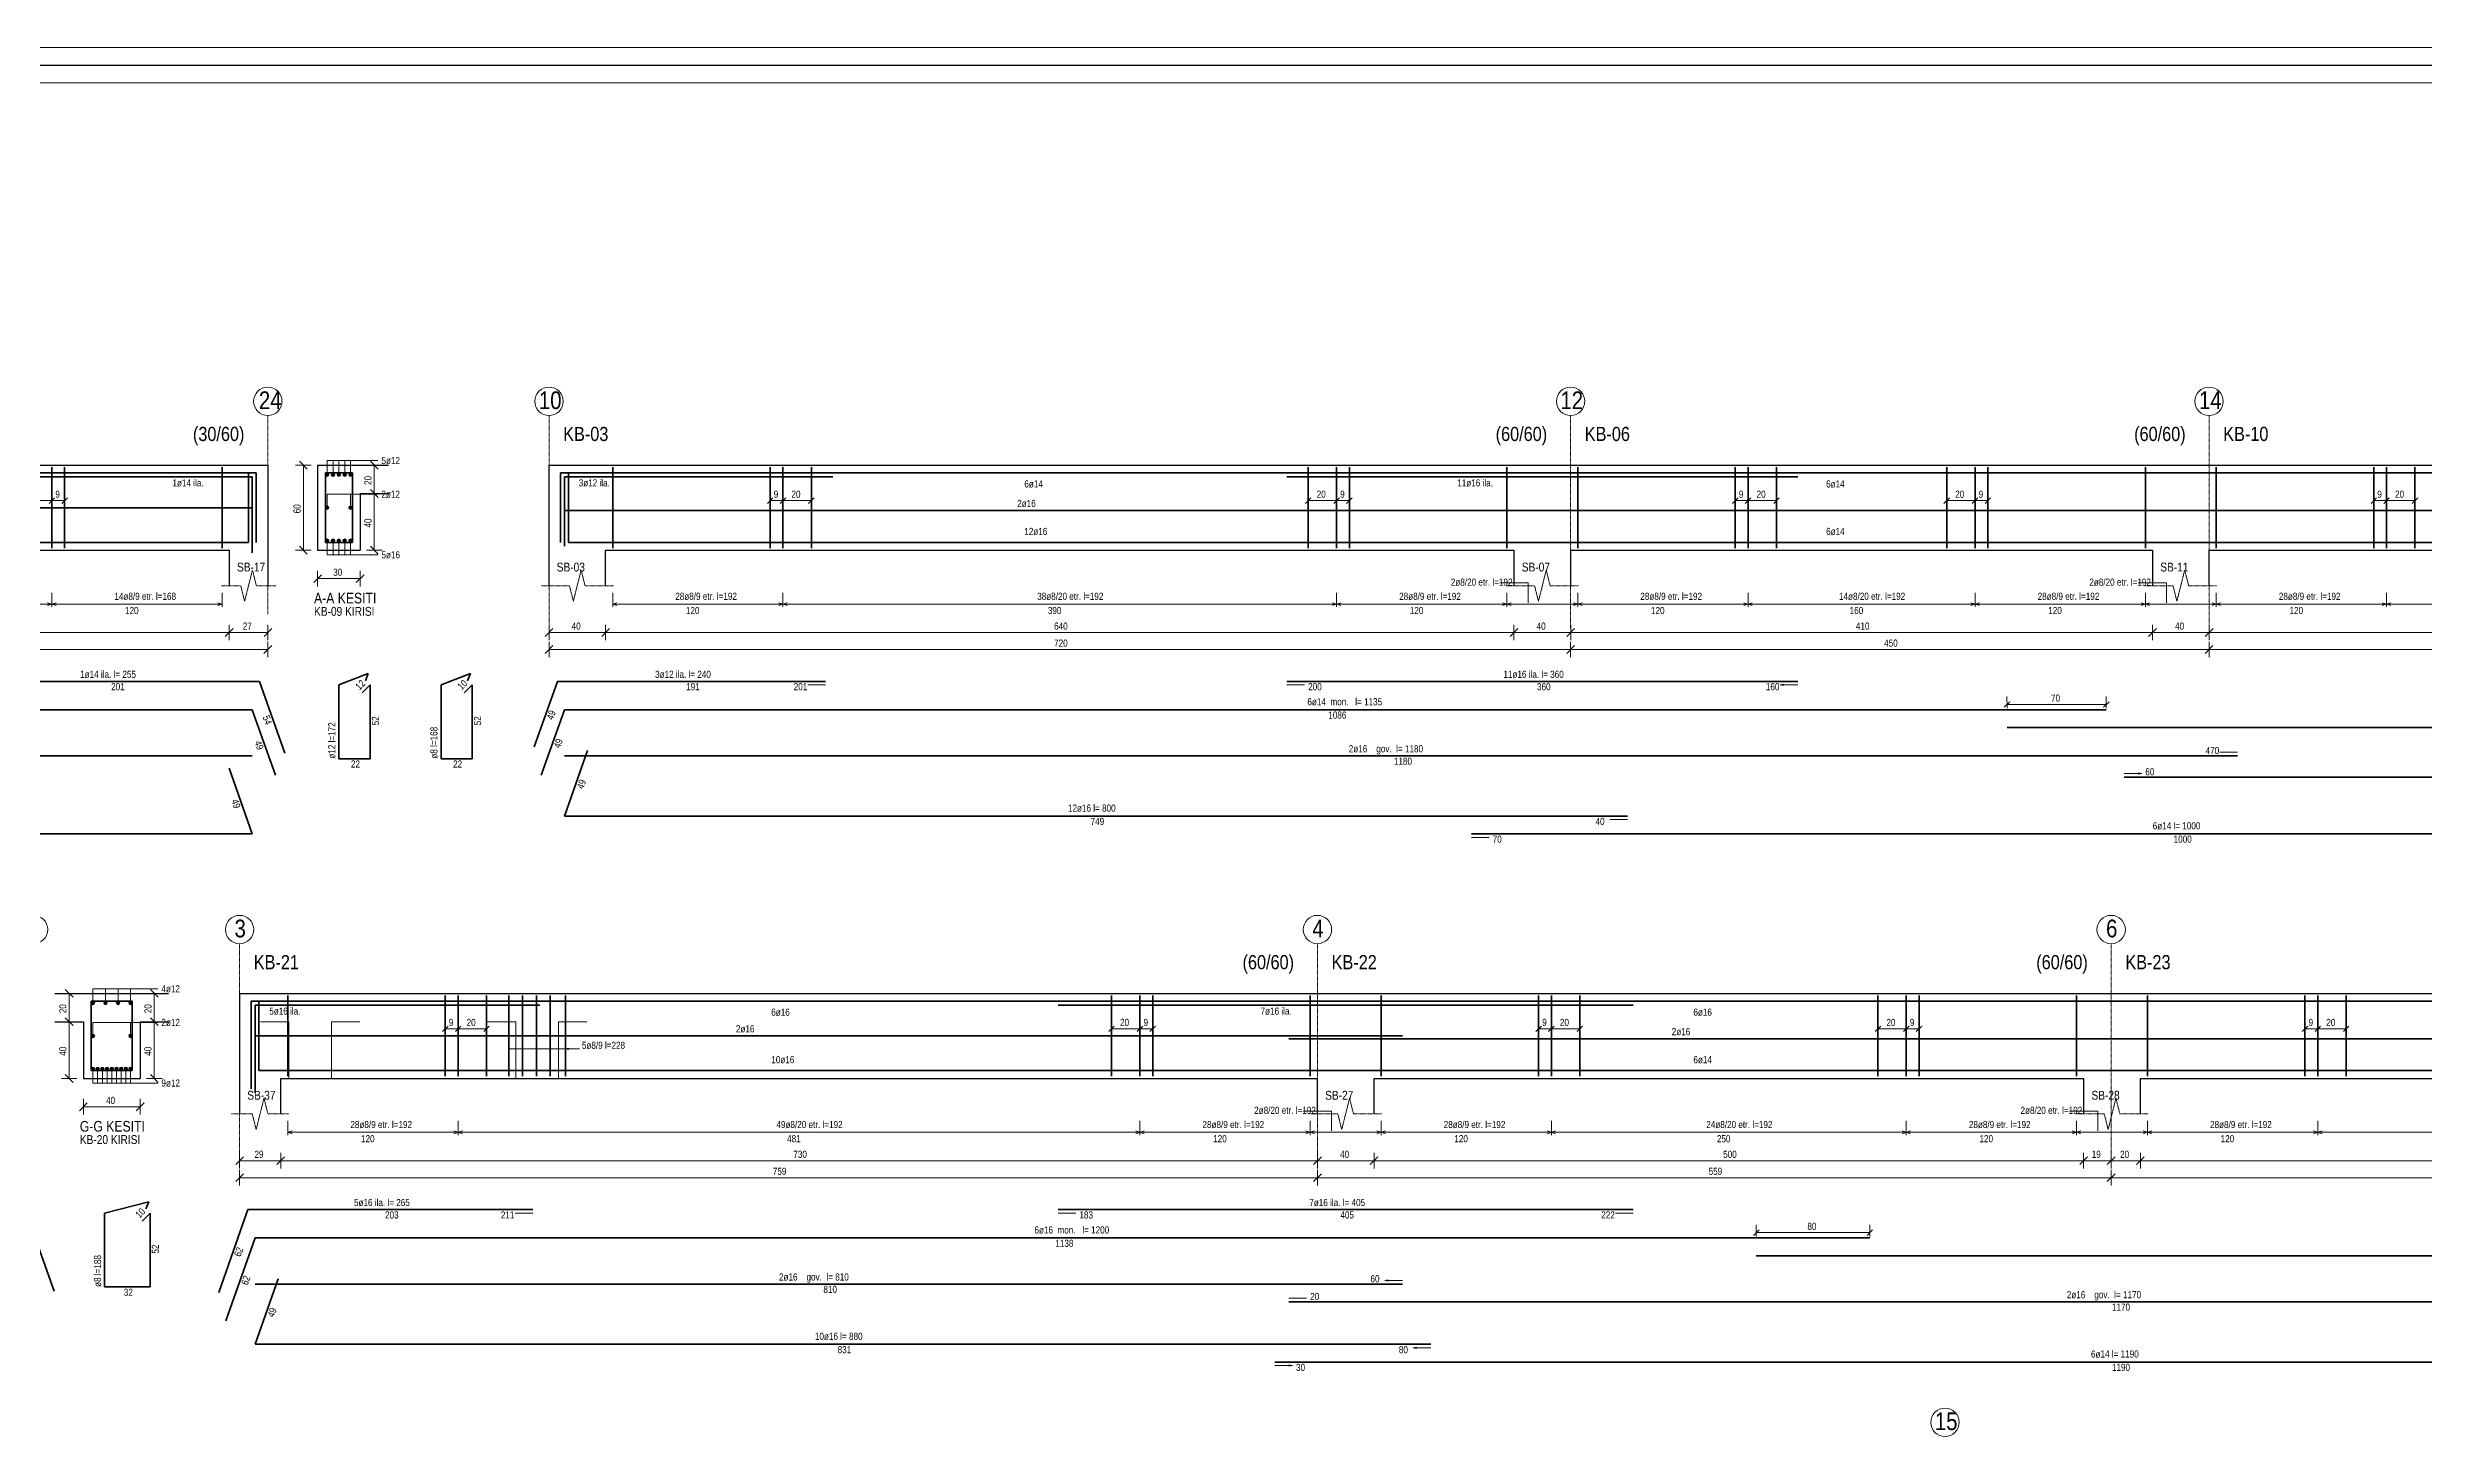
# Model space of a CAD drawing. Header units: millimetres. Extents: x -267 to 94375, y 6431 to 10838.
# Drawn here: x 78704 to 82055, y 8773 to 10732 of the extents above; entities that cross this region are included whole.
import ezdxf

# ---------------------------------------------------------------- set-up
doc = ezdxf.new("R2010")
doc.units = ezdxf.units.MM
doc.header["$LTSCALE"] = 0.0001
doc.linetypes.add('DASHED', pattern=[19.05, 12.7, -6.35])
for name, color, linetype, lineweight in [('AKS BALONU (BEYKENT)', 7, 'Continuous', 20), ('AKS CIZGISI (BEYKENT)', 252, 'DASHED', 20), ('AKS NO (BEYKENT)', 3, 'Continuous', 20), ('DONATI (BEYKENT)', 4, 'Continuous', 35), ('DONATI KESIT (BEYKENT)', 7, 'Continuous', 20), ('DONATI YAZISI (BEYKENT)', 3, 'Continuous', 20), ('I.DONATI OKU (BEYKENT)', 160, 'Continuous', 20), ('KESIT ISMI (BEYKENT)', 6, 'Continuous', 20), ('KESIT SINIRI (BEYKENT)', 241, 'DASHED', 20), ('KIRIS (BEYKENT)', 2, 'Continuous', 30), ('KIRIS ISMI (BEYKENT)', 40, 'Continuous', 20), ('KOLON ISMI (BEYKENT)', 91, 'Continuous', 20), ('OLCU (BEYKENT)', 14, 'Continuous', 20), ('OLCU YAZISI (BEYKENT)', 7, 'Continuous', 20), ('PENC2', 1, 'Continuous', 20), ('SHEETSUMMARY-50', 152, 'Continuous', 20), ('SheetView', 40, 'Continuous', 20), ('SheetViewOut', 231, 'Continuous', 20)]:
    doc.layers.add(name, color=color, linetype=linetype, lineweight=lineweight)
doc.styles.add('OLCU (BEYKENT)', font='')
doc.styles.add('YAZI (BEYKENT)', font='')
doc.styles.get('OLCU (BEYKENT)').set_extended_font_data('Bahnschrift Light Condensed')
doc.styles.get('YAZI (BEYKENT)').set_extended_font_data('Bahnschrift Light Condensed')

msp = doc.modelspace()

# ---------------------------------------------------------------- hatches: boundary and pattern name
at = {"layer": 'DONATI KESIT (BEYKENT)', "lineweight": 30}
h = msp.add_hatch(color=256, dxfattribs=at)
h.dxf.hatch_style = 1
h.paths.add_polyline_path([(79095.93, 10129.28, 1), (79100.93, 10129.28, 1)])
h = msp.add_hatch(color=256, dxfattribs=at)
h.dxf.hatch_style = 1
h.paths.add_polyline_path([(79104.18, 10129.28, 1), (79109.18, 10129.28, 1)])
h = msp.add_hatch(color=256, dxfattribs=at)
h.dxf.hatch_style = 1
h.paths.add_polyline_path([(79112.43, 10129.28, 1), (79117.43, 10129.28, 1)])
h = msp.add_hatch(color=256, dxfattribs=at)
h.dxf.hatch_style = 1
h.paths.add_polyline_path([(79120.68, 10129.28, 1), (79125.68, 10129.28, 1)])
h = msp.add_hatch(color=256, dxfattribs=at)
h.dxf.hatch_style = 1
h.paths.add_polyline_path([(79128.93, 10129.28, 1), (79133.93, 10129.28, 1)])
h = msp.add_hatch(color=256, dxfattribs=at)
h.dxf.hatch_style = 1
h.paths.add_polyline_path([(79095.93, 10082.78, 1), (79100.93, 10082.78, 1)])
h = msp.add_hatch(color=256, dxfattribs=at)
h.dxf.hatch_style = 1
h.paths.add_polyline_path([(79128.93, 10082.78, 1), (79133.93, 10082.78, 1)])
h = msp.add_hatch(color=256, dxfattribs=at)
h.dxf.hatch_style = 1
h.paths.add_polyline_path([(79095.93, 10036.28, 1), (79100.93, 10036.28, 1)])
h = msp.add_hatch(color=256, dxfattribs=at)
h.dxf.hatch_style = 1
h.paths.add_polyline_path([(79104.18, 10036.28, 1), (79109.18, 10036.28, 1)])
h = msp.add_hatch(color=256, dxfattribs=at)
h.dxf.hatch_style = 1
h.paths.add_polyline_path([(79112.43, 10036.28, 1), (79117.43, 10036.28, 1)])
h = msp.add_hatch(color=256, dxfattribs=at)
h.dxf.hatch_style = 1
h.paths.add_polyline_path([(79120.68, 10036.28, 1), (79125.68, 10036.28, 1)])
h = msp.add_hatch(color=256, dxfattribs=at)
h.dxf.hatch_style = 1
h.paths.add_polyline_path([(79128.93, 10036.28, 1), (79133.93, 10036.28, 1)])
h = msp.add_hatch(color=256, dxfattribs=at)
h.dxf.hatch_style = 1
h.paths.add_polyline_path([(78765.8, 9384.28, 1), (78770.8, 9384.28, 1)])
h = msp.add_hatch(color=256, dxfattribs=at)
h.dxf.hatch_style = 1
h.paths.add_polyline_path([(78783.47, 9384.28, 1), (78788.47, 9384.28, 1)])
h = msp.add_hatch(color=256, dxfattribs=at)
h.dxf.hatch_style = 1
h.paths.add_polyline_path([(78801.13, 9384.28, 1), (78806.13, 9384.28, 1)])
h = msp.add_hatch(color=256, dxfattribs=at)
h.dxf.hatch_style = 1
h.paths.add_polyline_path([(78818.8, 9384.28, 1), (78823.8, 9384.28, 1)])
h = msp.add_hatch(color=256, dxfattribs=at)
h.dxf.hatch_style = 1
h.paths.add_polyline_path([(78765.8, 9337.78, 1), (78770.8, 9337.78, 1)])
h = msp.add_hatch(color=256, dxfattribs=at)
h.dxf.hatch_style = 1
h.paths.add_polyline_path([(78818.8, 9337.78, 1), (78823.8, 9337.78, 1)])
h = msp.add_hatch(color=256, dxfattribs=at)
h.dxf.hatch_style = 1
h.paths.add_polyline_path([(78765.8, 9291.28, 1), (78770.8, 9291.28, 1)])
h = msp.add_hatch(color=256, dxfattribs=at)
h.dxf.hatch_style = 1
h.paths.add_polyline_path([(78772.42, 9291.28, 1), (78777.42, 9291.28, 1)])
h = msp.add_hatch(color=256, dxfattribs=at)
h.dxf.hatch_style = 1
h.paths.add_polyline_path([(78779.05, 9291.28, 1), (78784.05, 9291.28, 1)])
h = msp.add_hatch(color=256, dxfattribs=at)
h.dxf.hatch_style = 1
h.paths.add_polyline_path([(78785.67, 9291.28, 1), (78790.67, 9291.28, 1)])
h = msp.add_hatch(color=256, dxfattribs=at)
h.dxf.hatch_style = 1
h.paths.add_polyline_path([(78792.3, 9291.28, 1), (78797.3, 9291.28, 1)])
h = msp.add_hatch(color=256, dxfattribs=at)
h.dxf.hatch_style = 1
h.paths.add_polyline_path([(78798.92, 9291.28, 1), (78803.92, 9291.28, 1)])
h = msp.add_hatch(color=256, dxfattribs=at)
h.dxf.hatch_style = 1
h.paths.add_polyline_path([(78805.55, 9291.28, 1), (78810.55, 9291.28, 1)])
h = msp.add_hatch(color=256, dxfattribs=at)
h.dxf.hatch_style = 1
h.paths.add_polyline_path([(78812.17, 9291.28, 1), (78817.17, 9291.28, 1)])
h = msp.add_hatch(color=256, dxfattribs=at)
h.dxf.hatch_style = 1
h.paths.add_polyline_path([(78818.8, 9291.28, 1), (78823.8, 9291.28, 1)])

# ---------------------------------------------------------------- linework, layer by layer
at = {"layer": 'AKS BALONU (BEYKENT)'}
for centre in [(79014.73, 10232.78), (79411.15, 10232.78), (80851.15, 10232.78), (81751.15, 10232.78), (78684.6, 9487.78), (78975, 9487.78), (80494.34, 9487.78), (81613.19, 9487.78), (81378.88, 8792.78)]:
    msp.add_circle(centre, 20, dxfattribs=at)
at = {"layer": 'AKS CIZGISI (BEYKENT)'}
for p, q in [((79014.73, 10212.78), (79014.73, 9932.78)), ((79411.15, 10212.78), (79411.15, 9912.78)), ((80851.15, 10212.78), (80851.15, 9912.78)), ((81751.15, 10212.78), (81751.15, 9912.78)), ((78975, 9467.78), (78975, 9167.78)), ((80494.34, 9467.78), (80494.34, 9167.78)), ((81613.19, 9467.78), (81613.19, 9167.78))]:
    msp.add_line(p, q, dxfattribs=at)
at = {"layer": 'DONATI (BEYKENT)'}
for p, q in [((77028.56, 10131.78), (78998.43, 10131.78)), ((78589.97, 10126.28), (78992.93, 10126.28)), ((78710.33, 10139.78), (78710.33, 10025.78)), ((78728.33, 10139.78), (78728.33, 10025.78)), ((78950.33, 10139.78), (78950.33, 10025.78)), ((78987.43, 10033.78), (78987.43, 10131.78)), ((78992.93, 10126.28), (78992.93, 10018.88)), ((78998.43, 10131.78), (78998.43, 10033.78)), ((79095.93, 10131.78), (79133.93, 10131.78)), ((79095.93, 10033.78), (79095.93, 10131.78)), ((79133.93, 10131.78), (79133.93, 10033.78)), ((79427.45, 10033.78), (79427.45, 10131.78)), ((79427.45, 10131.78), (81606.35, 10131.78)), ((79432.95, 10028.28), (79432.95, 10126.28)), ((79432.95, 10126.28), (79811.05, 10126.28)), ((79438.45, 10131.78), (79438.45, 10033.78)), ((79500.95, 10139.78), (79500.95, 10025.78)), ((79722.95, 10139.78), (79722.95, 10025.78)), ((79740.95, 10139.78), (79740.95, 10025.78)), ((79780.95, 10139.78), (79780.95, 10025.78)), ((80451.25, 10126.28), (81171.45, 10126.28)), ((80481.35, 10139.78), (80481.35, 10025.78)), ((80521.35, 10139.78), (80521.35, 10025.78)), ((80539.35, 10139.78), (80539.35, 10025.78)), ((80761.35, 10139.78), (80761.35, 10025.78)), ((80861.35, 10139.78), (80861.35, 10025.78)), ((81083.35, 10139.78), (81083.35, 10025.78)), ((81101.35, 10139.78), (81101.35, 10025.78)), ((81141.35, 10139.78), (81141.35, 10025.78)), ((81381.35, 10139.78), (81381.35, 10025.78)), ((81421.35, 10139.78), (81421.35, 10025.78)), ((81439.35, 10139.78), (81439.35, 10025.78)), ((81466.35, 10131.78), (83728.79, 10131.78)), ((81661.35, 10139.78), (81661.35, 10025.78)), ((81761.35, 10139.78), (81761.35, 10025.78)), ((81983.35, 10139.78), (81983.35, 10025.78)), ((82001.35, 10139.78), (82001.35, 10025.78)), ((82041.35, 10139.78), (82041.35, 10025.78)), ((77378.91, 10082.78), (78992.93, 10082.78)), ((79432.95, 10078.78), (83970.33, 10078.78)), ((77318.91, 10033.78), (78987.43, 10033.78)), ((79133.93, 10033.78), (79095.93, 10033.78)), ((79438.45, 10033.78), (80931.35, 10033.78)), ((80711.35, 10033.78), (82711.15, 10033.78)), ((78599.97, 9837.78), (79002.93, 9837.78)), ((79002.93, 9837.78), (79038.73, 9736.52)), ((79114.93, 9832.78), (79156.28, 9848.78)), ((79114.93, 9832.78), (79114.93, 9728.78)), ((79147.62, 9821.46), (79158.93, 9832.78)), ((79152.28, 9838.78), (79156.28, 9848.78)), ((79158.93, 9728.78), (79158.93, 9832.78)), ((79258.93, 9832.78), (79300.28, 9848.78)), ((79258.93, 9832.78), (79258.93, 9728.78)), ((79291.62, 9821.46), (79302.93, 9832.78)), ((79296.28, 9838.78), (79300.28, 9848.78)), ((79302.93, 9728.78), (79302.93, 9832.78)), ((79390.28, 9745.39), (79422.95, 9837.78)), ((79422.95, 9837.78), (79801.05, 9837.78)), ((80451.25, 9837.78), (81171.45, 9837.78)), ((77028.56, 9797.78), (78992.93, 9797.78)), ((78992.93, 9797.78), (79025.59, 9705.39)), ((79400.28, 9705.39), (79432.95, 9797.78)), ((79432.95, 9797.78), (81606.35, 9797.78)), ((81466.35, 9772.78), (83728.79, 9772.78)), ((77378.91, 9732.78), (78992.93, 9732.78)), ((79158.93, 9728.78), (79114.93, 9728.78)), ((79302.93, 9728.78), (79258.93, 9728.78)), ((79465.62, 9740.18), (79432.95, 9647.78)), ((79432.95, 9732.78), (81791.35, 9732.78)), ((78992.93, 9622.78), (78960.26, 9715.18)), ((81631.35, 9702.78), (83970.33, 9702.78)), ((77318.91, 9622.78), (78992.93, 9622.78)), ((79432.95, 9647.78), (80931.35, 9647.78)), ((80711.35, 9622.78), (82711.15, 9622.78)), ((78765.8, 9386.78), (78823.8, 9386.78)), ((78765.8, 9288.78), (78765.8, 9386.78)), ((78823.8, 9386.78), (78823.8, 9288.78)), ((78991.3, 9262.98), (78991.3, 9386.78)), ((78991.3, 9386.78), (81273, 9386.78)), ((79002.3, 9386.78), (79002.3, 9288.78)), ((79043, 9394.78), (79043, 9280.78)), ((79265, 9394.78), (79265, 9280.78)), ((79283, 9394.78), (79283, 9280.78)), ((79323, 9394.78), (79323, 9280.78)), ((79354.34, 9394.78), (79354.34, 9280.78)), ((79373.84, 9394.78), (79373.84, 9280.78)), ((79393.34, 9394.78), (79393.34, 9280.78)), ((79412.84, 9394.78), (79412.84, 9280.78)), ((79434.34, 9394.78), (79434.34, 9280.78)), ((80204.14, 9394.78), (80204.14, 9280.78)), ((80244.14, 9394.78), (80244.14, 9280.78)), ((80262.14, 9394.78), (80262.14, 9280.78)), ((80484.14, 9394.78), (80484.14, 9280.78)), ((80584.14, 9394.78), (80584.14, 9280.78)), ((80806.14, 9394.78), (80806.14, 9280.78)), ((80824.14, 9394.78), (80824.14, 9280.78)), ((80864.14, 9394.78), (80864.14, 9280.78)), ((81113, 9386.78), (83513, 9386.78)), ((81284.39, 9394.78), (81284.39, 9280.78)), ((81324.39, 9394.78), (81324.39, 9280.78)), ((81342.39, 9394.78), (81342.39, 9280.78)), ((81564.39, 9394.78), (81564.39, 9280.78)), ((81664.39, 9394.78), (81664.39, 9280.78)), ((81886.39, 9394.78), (81886.39, 9280.78)), ((81904.39, 9394.78), (81904.39, 9280.78)), ((81944.39, 9394.78), (81944.39, 9280.78)), ((78996.8, 9257.48), (78996.8, 9381.28)), ((78996.8, 9381.28), (79398.28, 9381.28)), ((80128.85, 9381.28), (80939.42, 9381.28)), ((78996.8, 9337.78), (80614.14, 9337.78)), ((80454.14, 9333.78), (83944.6, 9333.78)), ((78823.8, 9288.78), (78765.8, 9288.78)), ((79002.3, 9288.78), (80654.14, 9288.78)), ((80434.14, 9288.78), (82814.4, 9288.78)), ((78672.8, 9092.78), (78713.47, 8977.76)), ((78784.8, 9087.78), (78846.89, 9103.78)), ((78784.8, 9087.78), (78784.8, 8983.78)), ((78837.5, 9076.46), (78848.8, 9087.78)), ((78842.89, 9093.78), (78846.89, 9103.78)), ((78848.8, 8983.78), (78848.8, 9087.78)), ((78945.53, 8976.06), (78986.8, 9092.78)), ((78986.8, 9092.78), (79388.28, 9092.78)), ((80128.85, 9092.78), (80939.42, 9092.78)), ((78955.53, 8936.06), (78996.8, 9052.78)), ((78996.8, 9052.78), (81273, 9052.78)), ((81113, 9027.78), (83513, 9027.78)), ((78848.8, 8983.78), (78784.8, 8983.78)), ((79029.47, 8995.18), (78996.8, 8902.78)), ((78996.8, 8987.78), (80614.14, 8987.78)), ((80454.14, 8962.78), (82794.4, 8962.78)), ((78996.8, 8902.78), (80654.14, 8902.78)), ((80434.14, 8877.78), (82814.4, 8877.78))]:
    msp.add_line(p, q, dxfattribs=at)
at = {"layer": 'DONATI KESIT (BEYKENT)'}
for centre in [(79098.43, 10129.28), (79106.68, 10129.28), (79114.93, 10129.28), (79123.18, 10129.28), (79131.43, 10129.28), (79098.43, 10082.78), (79131.43, 10082.78), (79098.43, 10036.28), (79106.68, 10036.28), (79114.93, 10036.28), (79123.18, 10036.28), (79131.43, 10036.28), (78768.3, 9384.28), (78785.97, 9384.28), (78803.63, 9384.28), (78821.3, 9384.28), (78768.3, 9337.78), (78821.3, 9337.78), (78768.3, 9291.28), (78774.92, 9291.28), (78781.55, 9291.28), (78788.17, 9291.28), (78794.8, 9291.28), (78801.42, 9291.28), (78808.05, 9291.28), (78814.67, 9291.28), (78821.3, 9291.28)]:
    msp.add_circle(centre, 2.5, dxfattribs=at)
at = {"layer": 'I.DONATI OKU (BEYKENT)'}
for p, q in [((79098.43, 10129.28), (79098.43, 10149.28)), ((79098.43, 10149.28), (79169.93, 10149.28)), ((79106.68, 10129.28), (79106.68, 10149.28)), ((79114.93, 10129.28), (79114.93, 10149.28)), ((79123.18, 10129.28), (79123.18, 10149.28)), ((79131.43, 10129.28), (79131.43, 10149.28)), ((79098.43, 10082.78), (79098.43, 10101.78)), ((79098.43, 10101.78), (79169.93, 10101.78)), ((79131.43, 10082.78), (79131.43, 10101.78)), ((79098.43, 10036.28), (79098.43, 10016.28)), ((79106.68, 10036.28), (79106.68, 10016.28)), ((79114.93, 10036.28), (79114.93, 10016.28)), ((79123.18, 10036.28), (79123.18, 10016.28)), ((79131.43, 10036.28), (79131.43, 10016.28)), ((79098.43, 10016.28), (79169.93, 10016.28)), ((78710.33, 9962.78), (78710.33, 9942.78)), ((78950.33, 9962.78), (78950.33, 9942.78)), ((79500.95, 9962.78), (79500.95, 9942.78)), ((79740.95, 9962.78), (79740.95, 9942.78)), ((80521.35, 9962.78), (80521.35, 9942.78)), ((80761.35, 9962.78), (80761.35, 9942.78)), ((80861.35, 9962.78), (80861.35, 9942.78)), ((81101.35, 9962.78), (81101.35, 9942.78)), ((81421.35, 9962.78), (81421.35, 9942.78)), ((81661.35, 9962.78), (81661.35, 9942.78)), ((81761.35, 9962.78), (81761.35, 9942.78)), ((82001.35, 9962.78), (82001.35, 9942.78)), ((77488.91, 9946.78), (78950.33, 9946.78)), ((78704.33, 9948.78), (78716.33, 9944.78)), ((78704.33, 9944.78), (78716.33, 9948.78)), ((78950.33, 9946.78), (78944.33, 9948.78)), ((78950.33, 9946.78), (78944.33, 9944.78)), ((79500.95, 9946.78), (79506.95, 9948.78)), ((79500.95, 9946.78), (80761.35, 9946.78)), ((79500.95, 9946.78), (79506.95, 9944.78)), ((79734.95, 9948.78), (79746.95, 9944.78)), ((79734.95, 9944.78), (79746.95, 9948.78)), ((80515.35, 9948.78), (80527.35, 9944.78)), ((80515.35, 9944.78), (80527.35, 9948.78)), ((80761.35, 9946.78), (80755.35, 9948.78)), ((80761.35, 9946.78), (80755.35, 9944.78)), ((80861.35, 9946.78), (80867.35, 9948.78)), ((80861.35, 9946.78), (81661.35, 9946.78)), ((80861.35, 9946.78), (80867.35, 9944.78)), ((81095.35, 9948.78), (81107.35, 9944.78)), ((81095.35, 9944.78), (81107.35, 9948.78)), ((81415.35, 9948.78), (81427.35, 9944.78)), ((81415.35, 9944.78), (81427.35, 9948.78)), ((81661.35, 9946.78), (81655.35, 9948.78)), ((81661.35, 9946.78), (81655.35, 9944.78)), ((81761.35, 9946.78), (81767.35, 9948.78)), ((81761.35, 9946.78), (82561.15, 9946.78)), ((81761.35, 9946.78), (81767.35, 9944.78)), ((81995.35, 9948.78), (82007.35, 9944.78)), ((81995.35, 9944.78), (82007.35, 9948.78)), ((79801.05, 9832.78), (79776.05, 9832.78)), ((80451.25, 9832.78), (80476.25, 9832.78)), ((81146.45, 9832.78), (81151.35, 9833.76)), ((81171.45, 9832.78), (81146.45, 9832.78)), ((81146.45, 9832.78), (81151.35, 9831.8)), ((81791.35, 9737.78), (81766.35, 9737.78)), ((81631.35, 9707.78), (81656.35, 9707.78)), ((81656.35, 9707.78), (81651.45, 9708.76)), ((81656.35, 9707.78), (81651.45, 9706.8)), ((80711.35, 9617.78), (80736.35, 9617.78)), ((80931.35, 9642.78), (80906.35, 9642.78)), ((78768.3, 9384.28), (78768.3, 9404.28)), ((78768.3, 9404.28), (78859.8, 9404.28)), ((78785.97, 9384.28), (78785.97, 9404.28)), ((78803.63, 9384.28), (78803.63, 9404.28)), ((78821.3, 9384.28), (78821.3, 9404.28)), ((78768.3, 9337.78), (78768.3, 9356.78)), ((78768.3, 9356.78), (78859.8, 9356.78)), ((78821.3, 9337.78), (78821.3, 9356.78)), ((79354.34, 9319.54), (79454.34, 9319.54)), ((79434.34, 9319.54), (79439.24, 9320.52)), ((79434.34, 9319.54), (79439.24, 9318.56)), ((78768.3, 9291.28), (78768.3, 9271.28)), ((78774.92, 9291.28), (78774.92, 9271.28)), ((78781.55, 9291.28), (78781.55, 9271.28)), ((78788.17, 9291.28), (78788.17, 9271.28)), ((78794.8, 9291.28), (78794.8, 9271.28)), ((78801.42, 9291.28), (78801.42, 9271.28)), ((78808.05, 9291.28), (78808.05, 9271.28)), ((78814.67, 9291.28), (78814.67, 9271.28)), ((78821.3, 9291.28), (78821.3, 9271.28)), ((78768.3, 9271.28), (78859.8, 9271.28)), ((79043, 9217.78), (79043, 9197.78)), ((79283, 9217.78), (79283, 9197.78)), ((80244.14, 9217.78), (80244.14, 9197.78)), ((80484.14, 9217.78), (80484.14, 9197.78)), ((80584.14, 9217.78), (80584.14, 9197.78)), ((80824.14, 9217.78), (80824.14, 9197.78)), ((81324.39, 9217.78), (81324.39, 9197.78)), ((81564.39, 9217.78), (81564.39, 9197.78)), ((81664.39, 9217.78), (81664.39, 9197.78)), ((81904.39, 9217.78), (81904.39, 9197.78)), ((79043, 9201.78), (79049, 9203.78)), ((79043, 9201.78), (80484.14, 9201.78)), ((79043, 9201.78), (79049, 9199.78)), ((79277, 9203.78), (79289, 9199.78)), ((79277, 9199.78), (79289, 9203.78)), ((80238.14, 9203.78), (80250.14, 9199.78)), ((80238.14, 9199.78), (80250.14, 9203.78)), ((80484.14, 9201.78), (80478.14, 9203.78)), ((80484.14, 9201.78), (80478.14, 9199.78)), ((80584.14, 9201.78), (80590.14, 9203.78)), ((80584.14, 9201.78), (81564.39, 9201.78)), ((80584.14, 9201.78), (80590.14, 9199.78)), ((80818.14, 9203.78), (80830.14, 9199.78)), ((80818.14, 9199.78), (80830.14, 9203.78)), ((81318.39, 9203.78), (81330.39, 9199.78)), ((81318.39, 9199.78), (81330.39, 9203.78)), ((81564.39, 9201.78), (81558.39, 9203.78)), ((81564.39, 9201.78), (81558.39, 9199.78)), ((81664.39, 9201.78), (81670.39, 9203.78)), ((81664.39, 9201.78), (82664.4, 9201.78)), ((81664.39, 9201.78), (81670.39, 9199.78)), ((81898.39, 9203.78), (81910.39, 9199.78)), ((81898.39, 9199.78), (81910.39, 9203.78)), ((79388.28, 9087.78), (79363.28, 9087.78)), ((80128.85, 9087.78), (80153.85, 9087.78)), ((80939.42, 9087.78), (80914.42, 9087.78)), ((80589.14, 8992.78), (80594.04, 8993.76)), ((80614.14, 8992.78), (80589.14, 8992.78)), ((80589.14, 8992.78), (80594.04, 8991.8)), ((80454.14, 8967.78), (80479.14, 8967.78)), ((80629.14, 8897.78), (80634.04, 8898.76)), ((80654.14, 8897.78), (80629.14, 8897.78)), ((80629.14, 8897.78), (80634.04, 8896.8)), ((80434.14, 8872.78), (80459.14, 8872.78)), ((80459.14, 8872.78), (80454.23, 8873.76)), ((80459.14, 8872.78), (80454.23, 8871.8))]:
    msp.add_line(p, q, dxfattribs=at)
at = {"layer": 'KESIT SINIRI (BEYKENT)'}
for p, q in [((78987.63, 9972.78), (78993.13, 9994.78)), ((78993.13, 9994.78), (78998.63, 9972.78)), ((79450.95, 9972.78), (79456.45, 9994.78)), ((79456.45, 9994.78), (79461.95, 9972.78)), ((80811.35, 9972.78), (80816.85, 9994.78)), ((80816.85, 9994.78), (80822.35, 9972.78)), ((81711.35, 9972.78), (81716.85, 9994.78)), ((81716.85, 9994.78), (81722.35, 9972.78)), ((78949.33, 9972.78), (78976.63, 9972.78)), ((78976.63, 9972.78), (78982.13, 9950.78)), ((78982.13, 9950.78), (78987.63, 9972.78)), ((78998.63, 9972.78), (79025.93, 9972.78)), ((79399.95, 9972.78), (79439.95, 9972.78)), ((79439.95, 9972.78), (79445.45, 9950.78)), ((79445.45, 9950.78), (79450.95, 9972.78)), ((79461.95, 9972.78), (79501.95, 9972.78)), ((80760.35, 9972.78), (80800.35, 9972.78)), ((80800.35, 9972.78), (80805.85, 9950.78)), ((80805.85, 9950.78), (80811.35, 9972.78)), ((80822.35, 9972.78), (80862.35, 9972.78)), ((81660.35, 9972.78), (81700.35, 9972.78)), ((81700.35, 9972.78), (81705.85, 9950.78)), ((81705.85, 9950.78), (81711.35, 9972.78)), ((81722.35, 9972.78), (81762.35, 9972.78)), ((79003.9, 9227.78), (79009.4, 9249.78)), ((79009.4, 9249.78), (79014.9, 9227.78)), ((80534.14, 9227.78), (80539.64, 9249.78)), ((80539.64, 9249.78), (80545.14, 9227.78)), ((81614.39, 9227.78), (81619.89, 9249.78)), ((81619.89, 9249.78), (81625.39, 9227.78)), ((78963.8, 9227.78), (78992.9, 9227.78)), ((78992.9, 9227.78), (78998.4, 9205.78)), ((78998.4, 9205.78), (79003.9, 9227.78)), ((79014.9, 9227.78), (79044, 9227.78)), ((80483.14, 9227.78), (80523.14, 9227.78)), ((80523.14, 9227.78), (80528.64, 9205.78)), ((80528.64, 9205.78), (80534.14, 9227.78)), ((80545.14, 9227.78), (80585.14, 9227.78)), ((81563.39, 9227.78), (81603.39, 9227.78)), ((81603.39, 9227.78), (81608.89, 9205.78)), ((81608.89, 9205.78), (81614.39, 9227.78)), ((81625.39, 9227.78), (81665.39, 9227.78))]:
    msp.add_line(p, q, dxfattribs=at)
at = {"layer": 'KIRIS (BEYKENT)'}
for p, q in [((72908.51, 10142.78), (79014.93, 10142.78)), ((79014.93, 10142.78), (79014.93, 9972.78)), ((79084.93, 10142.78), (79184.93, 10142.78)), ((79084.93, 10142.78), (79084.93, 10022.78)), ((79410.95, 10142.78), (83981.33, 10142.78)), ((79410.95, 10142.78), (79410.95, 9972.78)), ((79144.93, 10102.78), (79184.93, 10102.78)), ((79144.93, 10102.78), (79144.93, 10022.78)), ((77478.91, 10022.78), (78960.33, 10022.78)), ((78960.33, 10022.78), (78960.33, 9972.78)), ((79084.93, 10022.78), (79144.93, 10022.78)), ((79490.95, 9972.78), (79490.95, 10022.78)), ((79490.95, 10022.78), (80771.35, 10022.78)), ((80771.35, 10022.78), (80771.35, 9972.78)), ((80851.35, 9972.78), (80851.35, 10022.78)), ((80851.35, 10022.78), (81671.35, 10022.78)), ((81671.35, 10022.78), (81671.35, 9972.78)), ((81751.35, 9972.78), (81751.35, 10022.78)), ((81751.35, 10022.78), (82571.15, 10022.78)), ((78714.8, 9397.78), (78874.8, 9397.78)), ((78974.8, 9397.78), (91604.48, 9397.78)), ((78974.8, 9397.78), (78974.8, 9227.78)), ((78714.8, 9357.78), (78754.8, 9357.78)), ((78754.8, 9357.78), (78754.8, 9277.78)), ((78834.8, 9357.78), (78874.8, 9357.78)), ((78834.8, 9357.78), (78834.8, 9277.78)), ((78754.8, 9277.78), (78834.8, 9277.78)), ((79033, 9227.78), (79033, 9277.78)), ((79033, 9277.78), (80494.14, 9277.78)), ((80494.14, 9277.78), (80494.14, 9227.78)), ((80574.14, 9227.78), (80574.14, 9277.78)), ((80574.14, 9277.78), (81574.39, 9277.78)), ((81574.39, 9277.78), (81574.39, 9227.78)), ((81654.39, 9227.78), (81654.39, 9277.78)), ((81654.39, 9277.78), (82674.4, 9277.78))]:
    msp.add_line(p, q, dxfattribs=at)
at = {"layer": 'OLCU (BEYKENT)'}
for p, q in [((79053.93, 10142.78), (79075.93, 10142.78)), ((79070.43, 10137.28), (79059.43, 10148.28)), ((79064.93, 10022.78), (79064.93, 10142.78)), ((79153.93, 10142.78), (79175.93, 10142.78)), ((79170.43, 10137.28), (79159.43, 10148.28)), ((79164.93, 10022.78), (79164.93, 10142.78)), ((78670.33, 10092.78), (78728.33, 10092.78)), ((78706.44, 10088.89), (78714.21, 10096.68)), ((78710.34, 10081.78), (78710.32, 10103.78)), ((78724.44, 10088.89), (78732.21, 10096.68)), ((78728.34, 10081.78), (78728.32, 10103.78)), ((79153.93, 10102.78), (79175.93, 10102.78)), ((79159.43, 10108.28), (79170.43, 10097.28)), ((79719.07, 10088.89), (79726.83, 10096.68)), ((79722.96, 10081.78), (79722.95, 10103.78)), ((79722.95, 10092.78), (79780.95, 10092.78)), ((79737.07, 10088.89), (79744.83, 10096.68)), ((79740.96, 10081.78), (79740.95, 10103.78)), ((79777.07, 10088.89), (79784.83, 10096.68)), ((79780.96, 10081.78), (79780.95, 10103.78)), ((80477.46, 10088.89), (80485.23, 10096.68)), ((80481.36, 10081.78), (80481.35, 10103.78)), ((80481.35, 10092.78), (80539.35, 10092.78)), ((80517.47, 10088.89), (80525.23, 10096.68)), ((80521.36, 10081.78), (80521.35, 10103.78)), ((80535.47, 10088.89), (80543.23, 10096.68)), ((80539.36, 10081.78), (80539.35, 10103.78)), ((81079.47, 10088.89), (81087.23, 10096.68)), ((81083.36, 10081.78), (81083.34, 10103.78)), ((81083.35, 10092.78), (81141.35, 10092.78)), ((81097.47, 10088.89), (81105.23, 10096.68)), ((81101.36, 10081.78), (81101.34, 10103.78)), ((81137.46, 10088.89), (81145.23, 10096.68)), ((81141.36, 10081.78), (81141.35, 10103.78)), ((81377.46, 10088.89), (81385.23, 10096.68)), ((81381.36, 10081.78), (81381.34, 10103.78)), ((81381.35, 10092.78), (81439.35, 10092.78)), ((81417.46, 10088.89), (81425.23, 10096.68)), ((81421.36, 10081.78), (81421.35, 10103.78)), ((81435.46, 10088.89), (81443.23, 10096.68)), ((81439.36, 10081.78), (81439.35, 10103.78)), ((81979.47, 10088.89), (81987.23, 10096.68)), ((81983.36, 10081.78), (81983.34, 10103.78)), ((81983.35, 10092.78), (82041.35, 10092.78)), ((81997.47, 10088.89), (82005.23, 10096.68)), ((82001.36, 10081.78), (82001.34, 10103.78)), ((82037.46, 10088.89), (82045.23, 10096.68)), ((82041.36, 10081.78), (82041.34, 10103.78)), ((79053.93, 10022.78), (79075.93, 10022.78)), ((79059.43, 10028.28), (79070.43, 10017.28)), ((79153.93, 10022.78), (79175.93, 10022.78)), ((79159.43, 10028.28), (79170.43, 10017.28)), ((79090.43, 9988.28), (79079.43, 9977.28)), ((79084.93, 9993.78), (79084.93, 9971.78)), ((79139.43, 9977.28), (79150.43, 9988.28)), ((79144.93, 9971.78), (79144.93, 9993.78)), ((79084.93, 9982.78), (79144.93, 9982.78)), ((78960.33, 9917.78), (78960.33, 9895.78)), ((79014.93, 9917.78), (79014.93, 9895.78)), ((79411.15, 9917.78), (79411.15, 9895.78)), ((79490.95, 9917.78), (79490.95, 9895.78)), ((80771.35, 9917.78), (80771.35, 9895.78)), ((80851.35, 9917.78), (80851.35, 9895.78)), ((81671.35, 9917.78), (81671.35, 9895.78)), ((81751.35, 9917.78), (81751.35, 9895.78)), ((77478.91, 9906.78), (79014.73, 9906.78)), ((78965.83, 9912.28), (78954.83, 9901.28)), ((79009.23, 9877.28), (79020.23, 9888.28)), ((79009.43, 9901.28), (79020.43, 9912.28)), ((79014.73, 9893.78), (79014.73, 9871.78)), ((79416.65, 9912.28), (79405.65, 9901.28)), ((79416.65, 9888.28), (79405.65, 9877.28)), ((79411.15, 9906.78), (80851.15, 9906.78)), ((79411.15, 9893.78), (79411.15, 9871.78)), ((79496.45, 9912.28), (79485.45, 9901.28)), ((80776.85, 9912.28), (80765.85, 9901.28)), ((80856.65, 9888.28), (80845.65, 9877.28)), ((80856.85, 9912.28), (80845.85, 9901.28)), ((80851.15, 9893.78), (80851.15, 9871.78)), ((80851.35, 9906.78), (81751.15, 9906.78)), ((81676.85, 9912.28), (81665.85, 9901.28)), ((81756.65, 9888.28), (81745.65, 9877.28)), ((81756.85, 9912.28), (81745.85, 9901.28)), ((81751.15, 9893.78), (81751.15, 9871.78)), ((81751.35, 9906.78), (83981.33, 9906.78)), ((72908.71, 9882.78), (79014.73, 9882.78)), ((79411.15, 9882.78), (83937.13, 9882.78)), ((81462.47, 9801.39), (81470.23, 9809.18)), ((81466.35, 9799.78), (81466.34, 9816.28)), ((81466.35, 9805.28), (81606.35, 9805.28)), ((81602.47, 9801.39), (81610.23, 9809.18)), ((81606.35, 9799.78), (81606.34, 9816.28)), ((78723.8, 9397.78), (78745.8, 9397.78)), ((78740.3, 9392.28), (78729.3, 9403.28)), ((78734.8, 9277.78), (78734.8, 9397.78)), ((78843.8, 9397.78), (78865.8, 9397.78)), ((78860.3, 9392.28), (78849.3, 9403.28)), ((78854.8, 9277.78), (78854.8, 9397.78)), ((79004.34, 9397.78), (79144.34, 9397.78)), ((79324.34, 9397.78), (79464.34, 9397.78)), ((78723.8, 9357.78), (78745.8, 9357.78)), ((78729.3, 9363.28), (78740.3, 9352.28)), ((78843.8, 9357.78), (78865.8, 9357.78)), ((78849.3, 9363.28), (78860.3, 9352.28)), ((79004.34, 9357.78), (79044.34, 9357.78)), ((79044.34, 9357.78), (79044.34, 9277.78)), ((79144.34, 9357.78), (79104.34, 9357.78)), ((79104.34, 9357.78), (79104.34, 9277.78)), ((79261.12, 9343.89), (79268.88, 9351.68)), ((79265.01, 9336.78), (79265, 9358.78)), ((79279.12, 9343.89), (79286.88, 9351.68)), ((79283.01, 9336.78), (79283, 9358.78)), ((79319.12, 9343.89), (79326.88, 9351.68)), ((79323.01, 9336.78), (79323, 9358.78)), ((79324.34, 9357.78), (79364.34, 9357.78)), ((79364.34, 9357.78), (79364.34, 9277.78)), ((79464.34, 9357.78), (79424.34, 9357.78)), ((79424.34, 9357.78), (79424.34, 9277.78)), ((80200.25, 9343.89), (80208.02, 9351.68)), ((80204.15, 9336.78), (80204.13, 9358.78)), ((80240.25, 9343.89), (80248.02, 9351.68)), ((80244.15, 9336.78), (80244.13, 9358.78)), ((80258.25, 9343.89), (80266.02, 9351.68)), ((80262.15, 9336.78), (80262.13, 9358.78)), ((80802.25, 9343.89), (80810.02, 9351.68)), ((80806.15, 9336.78), (80806.13, 9358.78)), ((80820.25, 9343.89), (80828.02, 9351.68)), ((80824.15, 9336.78), (80824.13, 9358.78)), ((80860.25, 9343.89), (80868.02, 9351.68)), ((80864.15, 9336.78), (80864.13, 9358.78)), ((81280.5, 9343.89), (81288.27, 9351.68)), ((81284.4, 9336.78), (81284.38, 9358.78)), ((81320.5, 9343.89), (81328.27, 9351.68)), ((81324.4, 9336.78), (81324.38, 9358.78)), ((81338.5, 9343.89), (81346.27, 9351.68)), ((81342.4, 9336.78), (81342.38, 9358.78)), ((81882.5, 9343.89), (81890.27, 9351.68)), ((81886.4, 9336.78), (81886.38, 9358.78)), ((81900.5, 9343.89), (81908.27, 9351.68)), ((81904.4, 9336.78), (81904.38, 9358.78)), ((81940.5, 9343.89), (81948.27, 9351.68)), ((81944.4, 9336.78), (81944.38, 9358.78)), ((79265, 9347.78), (79323, 9347.78)), ((80204.14, 9347.78), (80262.14, 9347.78)), ((80806.14, 9347.78), (80864.14, 9347.78)), ((81284.39, 9347.78), (81342.39, 9347.78)), ((81886.39, 9347.78), (81944.39, 9347.78)), ((78729.3, 9283.28), (78740.3, 9272.28)), ((78849.3, 9283.28), (78860.3, 9272.28)), ((78723.8, 9277.78), (78745.8, 9277.78)), ((78754.8, 9248.78), (78754.8, 9226.78)), ((78834.8, 9226.78), (78834.8, 9248.78)), ((78843.8, 9277.78), (78865.8, 9277.78)), ((79044.34, 9277.78), (79104.34, 9277.78)), ((79364.34, 9277.78), (79424.34, 9277.78)), ((78760.3, 9243.28), (78749.3, 9232.28)), ((78754.8, 9237.78), (78834.8, 9237.78)), ((78829.3, 9232.28), (78840.3, 9243.28)), ((78980.5, 9167.28), (78969.5, 9156.28)), ((78975, 9172.78), (78975, 9150.78)), ((78975, 9161.78), (80494.14, 9161.78)), ((78975, 9148.78), (78975, 9126.78)), ((79038.5, 9167.28), (79027.5, 9156.28)), ((79033, 9172.78), (79033, 9150.78)), ((80499.84, 9167.28), (80488.84, 9156.28)), ((80494.34, 9172.78), (80494.34, 9150.78)), ((80494.34, 9161.78), (83904.4, 9161.78)), ((80494.34, 9148.78), (80494.34, 9126.78)), ((80579.64, 9167.28), (80568.64, 9156.28)), ((80574.14, 9172.78), (80574.14, 9150.78)), ((81579.89, 9167.28), (81568.89, 9156.28)), ((81574.39, 9172.78), (81574.39, 9150.78)), ((81618.69, 9167.28), (81607.69, 9156.28)), ((81613.19, 9172.78), (81613.19, 9150.78)), ((81613.19, 9148.78), (81613.19, 9126.78)), ((81659.89, 9167.28), (81648.89, 9156.28)), ((81654.39, 9172.78), (81654.39, 9150.78)), ((78980.5, 9143.28), (78969.5, 9132.28)), ((78975, 9137.78), (91604.28, 9137.78)), ((80499.84, 9143.28), (80488.84, 9132.28)), ((81618.69, 9143.28), (81607.69, 9132.28)), ((81109.12, 9056.39), (81116.88, 9064.18)), ((81113, 9054.78), (81113, 9071.28)), ((81113, 9060.28), (81273, 9060.28)), ((81269.12, 9056.39), (81276.88, 9064.18)), ((81273, 9054.78), (81273, 9071.28))]:
    msp.add_line(p, q, dxfattribs=at)
at = {"layer": 'PENC2'}
for p, q in [((80751.35, 9976.78), (80791.35, 9976.78)), ((80791.35, 9948.78), (80791.35, 9976.78)), ((81651.35, 9976.78), (81691.35, 9976.78)), ((81691.35, 9948.78), (81691.35, 9976.78)), ((80761.35, 9946.78), (80767.35, 9948.78)), ((80761.35, 9946.78), (80861.35, 9946.78)), ((80761.35, 9946.78), (80767.35, 9944.78)), ((80861.35, 9946.78), (80855.35, 9948.78)), ((80861.35, 9946.78), (80855.35, 9944.78)), ((81661.35, 9946.78), (81667.35, 9948.78)), ((81661.35, 9946.78), (81761.35, 9946.78)), ((81661.35, 9946.78), (81667.35, 9944.78)), ((81761.35, 9946.78), (81755.35, 9948.78)), ((81761.35, 9946.78), (81755.35, 9944.78)), ((80474.14, 9231.78), (80514.14, 9231.78)), ((80514.14, 9203.78), (80514.14, 9231.78)), ((81554.39, 9231.78), (81594.39, 9231.78)), ((81594.39, 9203.78), (81594.39, 9231.78)), ((80484.14, 9201.78), (80490.14, 9203.78)), ((80484.14, 9201.78), (80584.14, 9201.78)), ((80484.14, 9201.78), (80490.14, 9199.78)), ((80584.14, 9201.78), (80578.14, 9203.78)), ((80584.14, 9201.78), (80578.14, 9199.78)), ((81564.39, 9201.78), (81570.39, 9203.78)), ((81564.39, 9201.78), (81664.39, 9201.78)), ((81564.39, 9201.78), (81570.39, 9199.78)), ((81664.39, 9201.78), (81658.39, 9203.78)), ((81664.39, 9201.78), (81658.39, 9199.78))]:
    msp.add_line(p, q, dxfattribs=at)
at = {"layer": 'SHEETSUMMARY-50', "const_width": 2, "flags": 128}
msp.add_lwpolyline([(72679.28, 6556.81), (94349.5, 6556.81), (94349.5, 10706.81), (72679.28, 10706.81)], close=True, dxfattribs=at)
at = {"layer": 'SheetView'}
msp.add_lwpolyline([(72704.28, 6581.81), (93724.5, 6581.81), (93724.5, 10681.81), (72704.28, 10681.81)], close=True, dxfattribs=at)
at = {"layer": 'SheetViewOut'}
msp.add_lwpolyline([(72654.28, 6531.81), (94374.5, 6531.81), (94374.5, 10731.81), (72654.28, 10731.81)], close=True, dxfattribs=at)

# ---------------------------------------------------------------- texts
at = {"layer": 'AKS NO (BEYKENT)', "style": 'YAZI (BEYKENT)'}
for s, p in [('24', (79002.23, 10221.78)), ('10', (79396.93, 10221.78)), ('12', (80836.92, 10221.78)), ('14', (81736.93, 10221.78)), ('3', (78967.86, 9476.78)), ('4', (80487.21, 9476.78)), ('6', (81606.01, 9476.78)), ('15', (81364.71, 8781.78))]:
    msp.add_text(s, height=25, dxfattribs=at).set_placement(p)
at = {"layer": 'DONATI YAZISI (BEYKENT)', "style": 'YAZI (BEYKENT)'}
for s, p in [('5ø12', (79174.93, 10144.28)), ('1ø14 ila.', (78880.37, 10112.78)), ('3ø12 ila.', (79453, 10112.78)), ('6ø14', (80081.15, 10111.28)), ('11ø16 ila.', (80691.39, 10112.78)), ('6ø14', (81211.35, 10111.28)), ('2ø12', (79174.93, 10096.78)), ('2ø16', (80071.15, 10083.78)), ('12ø16', (80081.15, 10044.28)), ('6ø14', (81211.35, 10044.28)), ('5ø16', (79174.93, 10011.28)), (' 14ø8/9 etr. l=168', (78795.33, 9952.78)), (' 28ø8/9 etr. l=192', (79585.95, 9952.78)), (' 38ø8/20 etr. l=192', (80096.15, 9952.78)), (' 28ø8/9 etr. l=192', (80606.35, 9952.78)), (' 2ø8/20 etr. l=192', (80679.2, 9972.78)), (' 28ø8/9 etr. l=192', (80946.35, 9952.78)), (' 14ø8/20 etr. l=192', (81226.35, 9952.78)), (' 28ø8/9 etr. l=192', (81506.35, 9952.78)), (' 2ø8/20 etr. l=192', (81579.2, 9972.78)), (' 28ø8/9 etr. l=192', (81846.35, 9952.78)), ('1ø14 ila. l= 255', (78750.24, 9842.78)), ('3ø12 ila. l= 240', (79560.71, 9842.78)), ('11ø16 ila. l= 360', (80756.48, 9842.78)), ('6ø14  mon.   l= 1135', (80480.15, 9804.09)), ('2ø16    gov.  l= 1180', (80538.47, 9737.78)), ('12ø16 l= 800', (80142.65, 9654.09)), ('6ø14 l= 1000', (81671.75, 9629.09)), ('4ø12', (78864.8, 9399.28)), ('2ø12', (78864.8, 9351.78)), ('5ø16 ila.', (79016.85, 9367.78)), ('2ø16', (79674.67, 9342.78)), ('6ø16', (79724.47, 9366.28)), ('7ø16 ila.', (80414.18, 9367.78)), ('2ø16', (80993.76, 9338.78)), ('6ø16', (81024.26, 9366.28)), (' 5ø8/9 l=228', (79454.34, 9319.54)), ('10ø16', (79724.47, 9299.28)), ('6ø14', (81024.26, 9299.28)), ('9ø12', (78864.8, 9266.28)), (' 28ø8/9 etr. l=192', (79128, 9207.78)), (' 49ø8/20 etr. l=192', (79728.57, 9207.78)), (' 28ø8/9 etr. l=192', (80329.14, 9207.78)), (' 2ø8/20 etr. l=192', (80401.99, 9227.78)), (' 28ø8/9 etr. l=192', (80669.14, 9207.78)), (' 24ø8/20 etr. l=192', (81039.26, 9207.78)), (' 28ø8/9 etr. l=192', (81409.39, 9207.78)), (' 2ø8/20 etr. l=192', (81482.24, 9227.78)), (' 28ø8/9 etr. l=192', (81749.39, 9207.78)), ('5ø16 ila. l= 265', (79136.26, 9097.78)), ('7ø16 ila. l= 405', (80482.87, 9097.78)), ('6ø16  mon.   l= 1200', (80095.4, 9059.09)), ('2ø16    gov.  l= 810', (79735.33, 8992.78)), ('2ø16    gov.  l= 1170', (81550.59, 8967.78)), ('10ø16 l= 880', (79785.97, 8909.09)), ('6ø14 l= 1190', (81584.77, 8884.09))]:
    msp.add_text(s, height=10, dxfattribs=at).set_placement(p)
for s, p in [('ø12 l=172', (79109.93, 9728.78)), ('ø8 l=168', (79253.93, 9728.78)), ('ø8 l=188', (78779.8, 8983.78))]:
    msp.add_text(s, height=10, rotation=90, dxfattribs=at).set_placement(p)
at = {"layer": 'KESIT ISMI (BEYKENT)', "style": 'YAZI (BEYKENT)'}
for s, p in [('A-A KESITI', (79079.93, 9947.78)), ('G-G KESITI', (78749.8, 9202.78))]:
    msp.add_text(s, height=15, dxfattribs=at).set_placement(p)
at = {"layer": 'KIRIS ISMI (BEYKENT)', "style": 'YAZI (BEYKENT)'}
for s, height, p in [('(30/60)', 20, (78909.22, 10176.78)), ('KB-03', 20, (79431.15, 10176.78)), ('(60/60)', 20, (80745.57, 10176.78)), ('KB-06', 20, (80871.15, 10176.78)), ('(60/60)', 20, (81645.57, 10176.78)), ('KB-10', 20, (81771.15, 10176.78)), ('KB-09 KIRISI', 12.5, (79079.93, 9930.28)), ('KB-21', 20, (78995, 9431.78)), ('(60/60)', 20, (80388.76, 9431.78)), ('KB-22', 20, (80514.34, 9431.78)), ('(60/60)', 20, (81507.61, 9431.78)), ('KB-23', 20, (81633.19, 9431.78)), ('KB-20 KIRISI', 12.5, (78749.8, 9185.28))]:
    msp.add_text(s, height=height, dxfattribs=at).set_placement(p)
at = {"layer": 'KOLON ISMI (BEYKENT)', "style": 'YAZI (BEYKENT)'}
for s, p in [('SB-17', (78971.33, 9992.78)), ('SB-03', (79421.95, 9992.78)), ('SB-07', (80782.35, 9992.78)), ('SB-11', (81682.35, 9992.78)), ('SB-37', (78985.8, 9247.78)), ('SB-27', (80505.14, 9247.78)), ('SB-28', (81585.39, 9247.78))]:
    msp.add_text(s, height=12.5, dxfattribs=at).set_placement(p)
at = {"layer": 'OLCU YAZISI (BEYKENT)', "style": 'OLCU (BEYKENT)'}
for s, rotation, p in [('20', 90, (79160.93, 10114.78)), ('60', 90, (79060.93, 10074.78)), ('40', 90, (79160.93, 10054.78)), ('12', 45, (79144.08, 9824.98)), ('10', 45, (79288.08, 9824.98)), ('54', 289.47116, (79007.38, 9787.7)), ('52', 90, (79171.43, 9775.78)), ('52', 90, (79315.43, 9775.78)), ('49', 70.52884, (79416.74, 9782.7)), ('49', 289.47116, (78995.81, 9752.13)), ('49', 70.52884, (79426.74, 9742.7)), ('49', 70, (79459.4, 9685.1)), ('49', 289, (78963.14, 9669.53)), ('20', 90, (78730.8, 9369.78)), ('20', 90, (78850.8, 9369.78)), ('40', 90, (78730.8, 9309.78)), ('40', 90, (78850.8, 9309.78)), ('10', 45, (78833.96, 9079.98)), ('52', 90, (78861.3, 9030.78)), ('62', 70.52884, (78976.29, 9025.54)), ('62', 70.52884, (78986.29, 8985.54)), ('49', 70, (79023.25, 8940.1))]:
    msp.add_text(s, height=10, rotation=rotation, dxfattribs=at).set_placement(p)
for s, p in [('9', (78715.33, 10096.78)), ('9', (79727.95, 10096.78)), ('20', (79752.95, 10096.78)), ('20', (80493.35, 10096.78)), ('9', (80526.35, 10096.78)), ('9', (81088.35, 10096.78)), ('20', (81113.35, 10096.78)), ('20', (81393.35, 10096.78)), ('9', (81426.35, 10096.78)), ('9', (81988.35, 10096.78)), ('20', (82013.35, 10096.78)), ('30', (79106.93, 9986.78)), (' 120', (78810.33, 9932.78)), ('27', (78979.53, 9910.78)), ('40', (79443.05, 9910.78)), (' 120', (79600.95, 9932.78)), (' 390', (80111.15, 9932.78)), ('640', (80123.15, 9910.78)), (' 120', (80621.35, 9932.78)), ('40', (80803.25, 9910.78)), (' 120', (80961.35, 9932.78)), (' 160', (81241.35, 9932.78)), ('410', (81253.35, 9910.78)), (' 120', (81521.35, 9932.78)), ('40', (81703.25, 9910.78)), (' 120', (81861.35, 9932.78)), ('720', (80123.15, 9886.78)), ('450', (81293.15, 9886.78)), ('201', (78793.95, 9825.28)), ('191', (79604.5, 9825.28)), ('201', (79756.05, 9825.28)), ('200', (80481.25, 9825.28)), ('360', (80803.85, 9825.28)), ('160', (81126.45, 9825.28)), ('70', (81528.35, 9809.28)), ('1086', (80509.65, 9785.28)), ('22', (79131.93, 9716.28)), ('22', (79275.93, 9716.28)), ('1180', (80602.15, 9720.28)), ('470', (81746.35, 9735.28)), ('60', (81661.35, 9705.28)), ('749', (80174.65, 9635.28)), ('70', (80741.35, 9610.28)), ('40', (80886.35, 9635.28)), ('1000', (81701.25, 9610.28)), ('9', (79270, 9351.78)), ('20', (79295, 9351.78)), ('20', (80216.14, 9351.78)), ('9', (80249.14, 9351.78)), ('9', (80811.14, 9351.78)), ('20', (80836.14, 9351.78)), ('20', (81296.39, 9351.78)), ('9', (81329.39, 9351.78)), ('9', (81891.39, 9351.78)), ('20', (81916.39, 9351.78)), ('40', (78786.8, 9241.78)), (' 120', (79143, 9187.78)), (' 481', (79743.57, 9187.78)), (' 120', (80344.14, 9187.78)), (' 120', (80684.14, 9187.78)), (' 250', (81054.26, 9187.78)), (' 120', (81424.39, 9187.78)), (' 120', (81764.39, 9187.78)), ('29', (78996, 9165.78)), ('759', (79726.67, 9141.78)), ('730', (79755.57, 9165.78)), ('40', (80526.24, 9165.78)), ('559', (81045.76, 9141.78)), ('500', (81066.26, 9165.78)), ('19', (81585.79, 9165.78)), ('20', (81625.79, 9165.78)), ('203', (79180.04, 9080.28)), ('211', (79343.28, 9080.28)), ('183', (80158.85, 9080.28)), ('405', (80526.64, 9080.28)), ('222', (80894.42, 9080.28)), ('1138', (80124.9, 9040.28)), ('80', (81185, 9064.28)), ('32', (78811.8, 8971.28)), ('810', (79797.97, 8975.28)), ('60', (80569.14, 8990.28)), ('20', (80484.14, 8965.28)), ('1170', (81614.27, 8950.28)), ('831', (79817.97, 8890.28)), ('80', (80609.14, 8890.28)), ('30', (80464.14, 8865.28)), ('1190', (81614.27, 8865.28))]:
    msp.add_text(s, height=10, dxfattribs=at).set_placement(p)

doc.saveas('drawing.dxf')
